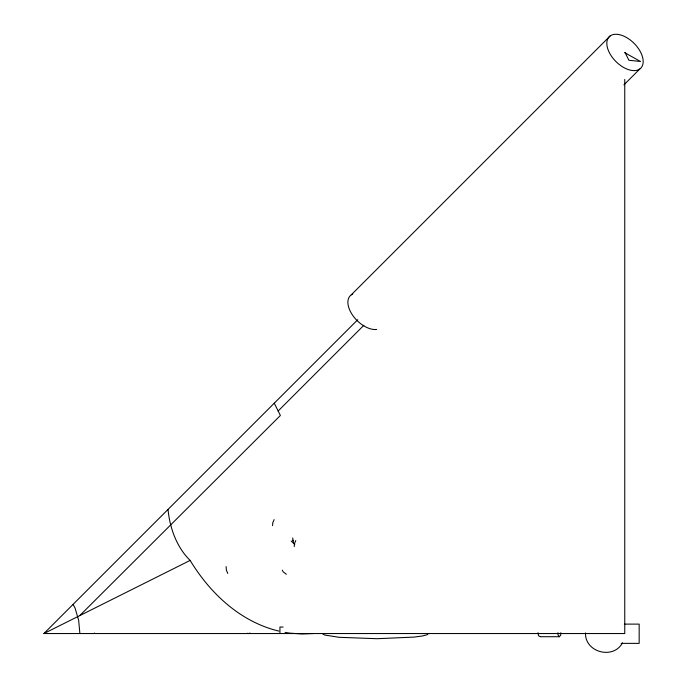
<?xml version="1.0" encoding="UTF-8"?>
<svg xmlns="http://www.w3.org/2000/svg" width="687" height="687" viewBox="0 0 687 687"><rect width="100%" height="100%" fill="white"/><g stroke="black" fill="none" stroke-linecap="round" stroke-linejoin="round"><path stroke-width="1.03" d="M226.1 566.569L226.375 570.107L227.749 573.473M292.722 537.938L293.624 543.365L291.194 541.03M557.947 632.718L558.093 635.132L559.398 636.72L560.704 635.132L560.85 632.718M538.015 632.718L538.496 635.784L540.283 636.609M274.139 519.612L272.773 522.73L272.584 525.692M295.788 540.557L294.422 543.666L294.234 546.629M622.482 642.783C613.5 660.001 584.671 652.349 585.513 632.907M351.272 294.826L610.202 35.896M624.758 79.409L624.758 633.543L43.908 633.543L357.721 319.721M624.758 52.693L640.507 61.495L628.906 60.25L624.998 52.444M278.158 411.006L363.904 325.252M623.899 84.887L639.795 68.992A22.267 12.855 45 0 0 626.75 37.648A22.267 12.855 45 0 0 608.45 50.692A22.267 12.855 45 0 0 639.795 68.992M428.602 633.388L427.194 634.728L422.273 635.999L414.158 637.089L377.094 638.712L339.103 637.304L324.668 635.028L322.452 633.689M43.908 633.543L190.136 560.42A211.776 149.749 -90 0 0 278.888 631.087M292.765 540.205L292.86 540.703M313.409 633.543L301.868 633.981L290.343 633.165A211.776 149.749 -90 0 1 285.122 632.375M624.328 624.114L639.168 624.114L639.168 643.376L621.142 643.376M283.13 627.042L279.935 627.042L279.935 633.543M540.368 636.72L559.398 636.72M294.01 543.64L294.878 544.156M286.342 574.289L283.164 571.807L282.271 570.141M73.062 604.388L75.072 608.089L78.661 620.37L79.89 633.543M274.25 403.192L280.39 415.472L79.752 615.612M94.368 632.967L94.402 633.543M190.136 560.42A73.518 51.98 90 0 1 171.896 529.145L170.565 524.361A73.518 51.98 -90 0 1 168.032 509.411M376.691 329.459A22.267 12.855 45 0 1 352.422 314.955A22.267 12.855 45 0 1 352.774 293.984M249.939 633.002A3.255 2.301 -90 0 1 247.638 633.208"/></g></svg>
